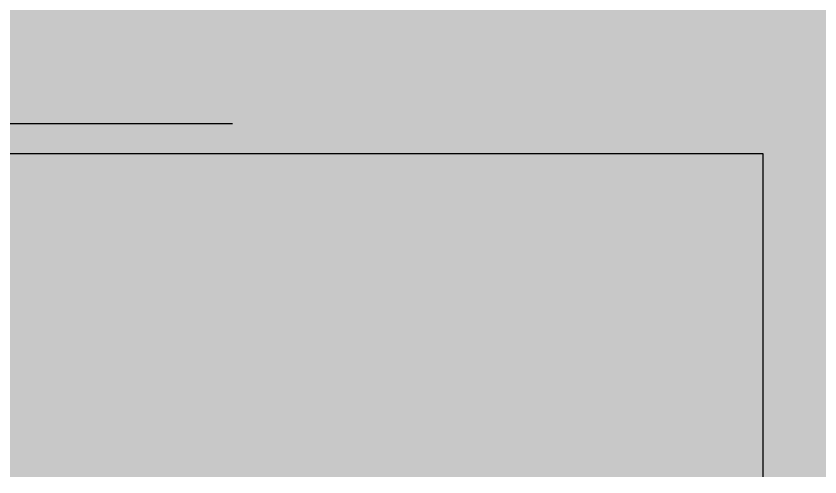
# Model space of a CAD drawing. Header units: millimetres. Extents: x -4391136 to -1798569, y -886572 to -291056.
# Drawn here: x -2396630 to -2395272, y -395636 to -394858 of the extents above; entities that cross this region are included whole.
import ezdxf

# ---------------------------------------------------------------- set-up
doc = ezdxf.new("R2010")
doc.units = ezdxf.units.MM
for name, color, linetype in [('000 - CONCRETE_COL_CUT_COLOR_5', 5, 'Continuous'), ('000 - CONCRETE_COL_HATCH_', 251, 'Continuous'), ('000 - CONCRETE_COL_WIPEOUT_', 250, 'Continuous'), ('000 - CONCRETE_EX_BUILDING_MAIN_COLOR_1', 1, 'Continuous')]:
    doc.layers.add(name, color=color, linetype=linetype)

# ---------------------------------------------------------------- blocks, each defined once
blk = doc.blocks.new('W-1-PP17-ENT2_REV00_20260527-083622_ELEVATION_3_ST')
blk.add_line((11108, 100790), (-800, 100790))
blk = doc.blocks.new('*U2365')
at = {"layer": '000 - CONCRETE_COL_HATCH_'}
h = blk.add_hatch(dxfattribs=at)
h.set_pattern_fill('AR-CONC', color=256, scale=0.04)
h.set_pattern_definition([(50, (-284088.452, -857222.574), (7.28738676, -0.63756342), [0.762, -8.382]), (355, (-284088.452, -857222.574), (-1.40973686, 7.64227381), [0.6096, -6.705623367]), (100.4514447, (-284087.845, -857222.627), (5.877649884, 7.004710076), [0.64760035, -7.123609784]), (46.1842, (-284088.452, -857220.542), (10.84316164, -1.68169312), [1.143, -12.573]), (96.6355576, (-284087.549, -857220.682), (9.49616536, 9.89704498), [0.97140093, -10.68542433]), (351.1841512, (-284088.452, -857220.542), (9.49616536, 9.89704498), [0.91439868, -10.05838928]), (21, (-284087.436, -857221.05), (6.06457565, -4.090607927), [0.762, -8.382]), (326, (-284087.436, -857221.05), (2.472081134, 7.367518645), [0.6096, -6.7056]), (71.451445, (-284086.931, -857221.3906), (8.53665677, 3.276910755), [0.64760035, -7.123597504]), (37.5, (-284088.4522, -857222.5738), (0.12354413, 3.382201555), [0, -6.62432, 0, -6.8072, 0, -6.731]), (7.5, (-284088.4522, -857222.5738), (2.6727865, 4.007222993), [0, -3.88112, 0, -6.47192, 0, -2.5654]), (327.5, (-284090.718, -857222.5738), (5.423623807, -0.22914976), [0, -2.54, 0, -7.9248, 0, -10.5156]), (317.5, (-284091.734, -857222.5738), (5.925167255, 1.017059641), [0, -3.302, 0, -5.26288, 0, -7.4676])])
h.paths.add_polyline_path([(0, 0), (0, 800), (-600, 800), (-600, 0), (-27507.3, 0), (-27507.3, 800), (-28107.3, 800), (-28107.3, 0), (-33905.2, 0), (-33905.2, -500), (-28107.3, -500), (-28107.3, -1591.4), (-27507.3, -1591.4), (-27507.3, -500), (-600, -500), (-600, -1350.3), (-600, -1591.4), (0, -1591.4), (0, -500), (316.6, -500), (316.6, 0)])
blk = doc.blocks.new('*U2367')
at = {"layer": '000 - CONCRETE_COL_HATCH_'}
h = blk.add_hatch(dxfattribs=at)
h.set_pattern_fill('EARTH', color=256, scale=0.5, angle=45)
h.set_pattern_definition([(45, (618867.08, -850798.187), (0, 4.490128061), [3.175, -3.175]), (45, (618866.2382, -850797.3452), (0, 4.490128061), [3.175, -3.175]), (45, (618865.3963, -850796.5033), (0, 4.490128061), [3.175, -3.175]), (135, (618865.3963, -850795.942), (-4.490128061, 0), [3.175, -3.175]), (135, (618866.2382, -850795.1), (-4.490128061, 0), [3.175, -3.175]), (135, (618867.08, -850794.2582), (-4.490128061, 0), [3.175, -3.175])])
h.paths.add_polyline_path([(0, 0), (0, -545.7), (13453.6, -545.7), (13453.6, 0)])
blk = doc.blocks.new('W-1-PP17-ENT2_REV00_20260527-083622_ELEVATION_3_EX')
at = {"layer": '000 - CONCRETE_EX_BUILDING_MAIN_COLOR_1'}
blk.add_line((-1449.9, 100740), (12003.8, 100740), dxfattribs=at)
blk.add_line((-1449.9, 100740), (12003.8, 100740), dxfattribs=at)
at = {"layer": '000 - CONCRETE_EX_BUILDING_MAIN_COLOR_1', "lineweight": 9}
blk.add_line((12003.8, 100740), (12003.8, 100194.3), dxfattribs=at)
at = {"xscale": 0.5, "yscale": 0.5, "zscale": 0.5}
blk.add_blockref('*U2365', (12303.8, 100990), dxfattribs=at)
at = {"color": 251}
blk.add_blockref('*U2367', (-1449.9, 100740), dxfattribs=at)
at = {"layer": '000 - CONCRETE_COL_CUT_COLOR_5'}
blk.add_lwpolyline([(-1449.9, 100194.3), (-1449.9, 100740), (12003.8, 100740), (12003.8, 100314.8), (12003.8, 100194.3)], dxfattribs=at)

msp = doc.modelspace()

# ---------------------------------------------------------------- block references
msp.add_blockref('W-1-PP17-ENT2_REV00_20260527-083622_ELEVATION_3_ST', (-2407372.3, -495830.4))

# ---------------------------------------------------------------- next in the draw order: block references
msp.add_blockref('W-1-PP17-ENT2_REV00_20260527-083622_ELEVATION_3_EX', (-2407372.3, -495830.4))

doc.saveas('drawing.dxf')
